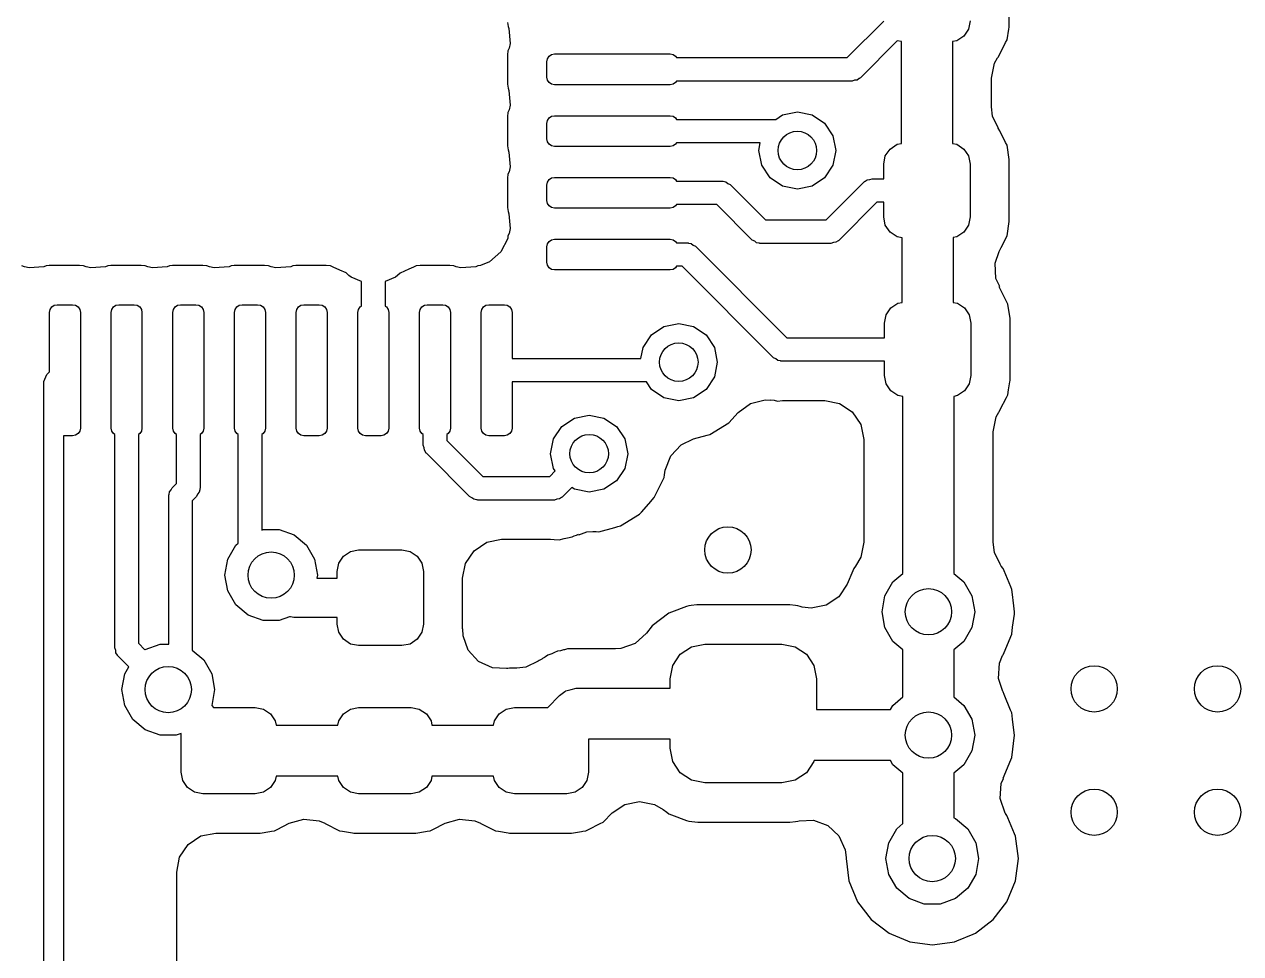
# Model space of a CAD drawing. Extents: x 0.99 to 4.24, y -7.27 to -4.02.
# Drawn here: x 3.0103 to 3.3209, y -6.7369 to -6.4997 of the extents above; entities that cross this region are included whole.
import ezdxf

# ---------------------------------------------------------------- set-up
doc = ezdxf.new("R2010")
doc.units = 0
doc.header["$MEASUREMENT"] = 0
doc.layers.add('BLACK', color=7, linetype='CONTINUOUS')

msp = doc.modelspace()

# ---------------------------------------------------------------- linework, layer by layer
at = {"layer": 'BLACK', "linetype": 'CONTINUOUS'}
for p, q in [((3.26179, -6.50004), (3.26179, -6.48555)), ((3.13368, -6.49922), (3.13381, -6.50027)), ((3.22041, -6.50822), (3.22974, -6.49889)), ((3.25177, -6.49882), (3.25135, -6.50093)), ((3.13381, -6.50027), (3.13405, -6.50082)), ((3.13405, -6.50082), (3.13432, -6.50458)), ((3.25016, -6.50272), (3.24837, -6.50391)), ((3.25135, -6.50093), (3.25016, -6.50272)), ((3.26122, -6.50368), (3.26165, -6.50096)), ((3.26165, -6.50096), (3.26173, -6.50043)), ((3.26173, -6.50043), (3.26179, -6.50004)), ((3.26173, -6.50043), (3.26173, -6.50043)), ((3.13408, -6.50582), (3.1338, -6.50645)), ((3.13432, -6.50458), (3.13408, -6.50582)), ((3.23319, -6.50392), (3.22377, -6.51334)), ((3.23425, -6.50413), (3.23319, -6.50392)), ((3.23425, -6.53012), (3.23425, -6.50413)), ((3.24837, -6.50391), (3.24725, -6.50413)), ((3.24725, -6.50413), (3.24725, -6.53012)), ((3.25898, -6.50806), (3.26005, -6.50597)), ((3.26005, -6.50597), (3.26086, -6.50438)), ((3.26086, -6.50438), (3.26122, -6.50368)), ((3.26086, -6.50438), (3.26086, -6.50438)), ((3.1338, -6.50645), (3.13368, -6.50747)), ((3.13368, -6.50747), (3.13368, -6.51497)), ((3.1437, -6.50925), (3.14385, -6.5085)), ((3.14385, -6.5085), (3.14428, -6.50786)), ((3.14428, -6.50786), (3.14492, -6.50743)), ((3.14492, -6.50743), (3.14567, -6.50728)), ((3.14567, -6.50728), (3.1752, -6.50728)), ((3.1752, -6.50728), (3.17595, -6.50743)), ((3.17595, -6.50743), (3.17659, -6.50786)), ((3.17659, -6.50786), (3.17683, -6.50822)), ((3.17683, -6.50822), (3.22041, -6.50822)), ((3.25803, -6.50964), (3.25881, -6.50823)), ((3.25881, -6.50823), (3.25898, -6.50806)), ((3.1437, -6.51319), (3.1437, -6.50925)), ((3.25727, -6.51345), (3.25803, -6.50964)), ((3.13368, -6.51497), (3.13381, -6.51602)), ((3.14385, -6.51394), (3.1437, -6.51319)), ((3.14428, -6.51458), (3.14385, -6.51394)), ((3.14492, -6.51501), (3.14428, -6.51458)), ((3.14567, -6.51516), (3.14492, -6.51501)), ((3.1752, -6.51516), (3.14567, -6.51516)), ((3.17595, -6.51501), (3.1752, -6.51516)), ((3.17659, -6.51458), (3.17595, -6.51501)), ((3.17683, -6.51422), (3.17659, -6.51458)), ((3.22165, -6.51422), (3.17683, -6.51422)), ((3.22227, -6.514), (3.22165, -6.51422)), ((3.22292, -6.51394), (3.22227, -6.514)), ((3.22346, -6.51356), (3.22292, -6.51394)), ((3.22358, -6.51352), (3.22346, -6.51356)), ((3.22362, -6.51345), (3.22358, -6.51352)), ((3.22377, -6.51334), (3.22362, -6.51345)), ((3.25727, -6.5208), (3.25727, -6.51345)), ((3.13381, -6.51602), (3.13405, -6.51657)), ((3.13405, -6.51657), (3.13432, -6.52033)), ((3.13408, -6.52157), (3.1338, -6.52219)), ((3.13432, -6.52033), (3.13408, -6.52157)), ((3.25754, -6.52313), (3.25727, -6.5208)), ((3.1338, -6.52219), (3.13368, -6.52322)), ((3.13368, -6.52322), (3.13368, -6.53072)), ((3.1437, -6.525), (3.14385, -6.52425)), ((3.14385, -6.52425), (3.14428, -6.52361)), ((3.14428, -6.52361), (3.14492, -6.52318)), ((3.14492, -6.52318), (3.14567, -6.52303)), ((3.14567, -6.52303), (3.1752, -6.52303)), ((3.1752, -6.52303), (3.17595, -6.52318)), ((3.17595, -6.52318), (3.17659, -6.52361)), ((3.17659, -6.52361), (3.17683, -6.52397)), ((3.17683, -6.52397), (3.2022, -6.52397)), ((3.2022, -6.52397), (3.20391, -6.52282)), ((3.20391, -6.52282), (3.20768, -6.52207)), ((3.20768, -6.52207), (3.21144, -6.52282)), ((3.21144, -6.52282), (3.21464, -6.52496)), ((3.25893, -6.52614), (3.25754, -6.52313)), ((3.1437, -6.52894), (3.1437, -6.525)), ((3.21464, -6.52496), (3.21677, -6.52815)), ((3.25898, -6.52619), (3.25893, -6.52614)), ((3.25934, -6.52689), (3.25898, -6.52619)), ((3.26086, -6.52988), (3.25934, -6.52689)), ((3.13368, -6.53072), (3.13381, -6.53176)), ((3.14385, -6.52969), (3.1437, -6.52894)), ((3.14428, -6.53033), (3.14385, -6.52969)), ((3.14492, -6.53076), (3.14428, -6.53033)), ((3.14567, -6.53091), (3.14492, -6.53076)), ((3.1752, -6.53091), (3.14567, -6.53091)), ((3.17595, -6.53076), (3.1752, -6.53091)), ((3.17659, -6.53033), (3.17595, -6.53076)), ((3.17683, -6.52997), (3.17659, -6.53033)), ((3.19822, -6.52997), (3.17683, -6.52997)), ((3.19783, -6.53192), (3.19822, -6.52997)), ((3.21677, -6.52815), (3.21752, -6.53192)), ((3.23134, -6.53154), (3.23313, -6.53034)), ((3.23313, -6.53034), (3.23425, -6.53012)), ((3.24725, -6.53012), (3.24837, -6.53034)), ((3.24837, -6.53034), (3.25016, -6.53154)), ((3.26122, -6.53057), (3.26086, -6.52988)), ((3.26086, -6.52988), (3.26086, -6.52988)), ((3.26179, -6.53421), (3.26122, -6.53057)), ((3.13381, -6.53176), (3.13405, -6.53231)), ((3.13405, -6.53231), (3.13432, -6.53608)), ((3.19858, -6.53568), (3.19783, -6.53192)), ((3.21752, -6.53192), (3.21677, -6.53568)), ((3.22972, -6.53543), (3.23014, -6.53332)), ((3.23014, -6.53332), (3.23134, -6.53154)), ((3.25016, -6.53154), (3.25135, -6.53332)), ((3.25135, -6.53332), (3.25177, -6.53543)), ((3.13432, -6.53608), (3.13408, -6.53732)), ((3.20072, -6.53888), (3.19858, -6.53568)), ((3.21677, -6.53568), (3.21464, -6.53888)), ((3.22972, -6.53913), (3.22972, -6.53543)), ((3.25177, -6.53543), (3.25177, -6.54882)), ((3.26179, -6.55004), (3.26179, -6.53421)), ((3.1338, -6.53794), (3.13368, -6.53897)), ((3.13368, -6.53897), (3.13368, -6.54647)), ((3.13408, -6.53732), (3.1338, -6.53794)), ((3.1437, -6.54075), (3.14385, -6.53999)), ((3.14385, -6.53999), (3.14428, -6.53936)), ((3.14428, -6.53936), (3.14492, -6.53893)), ((3.14492, -6.53893), (3.14567, -6.53878)), ((3.14567, -6.53878), (3.1752, -6.53878)), ((3.1752, -6.53878), (3.17595, -6.53893)), ((3.17595, -6.53893), (3.17659, -6.53936)), ((3.17659, -6.53936), (3.17683, -6.53972)), ((3.17683, -6.53972), (3.18839, -6.53972)), ((3.18839, -6.53972), (3.18857, -6.53975)), ((3.18857, -6.53975), (3.18865, -6.53973)), ((3.18865, -6.53973), (3.18877, -6.53978)), ((3.18877, -6.53978), (3.18941, -6.5399)), ((3.18941, -6.5399), (3.18991, -6.54032)), ((3.20391, -6.54101), (3.20072, -6.53888)), ((3.21464, -6.53888), (3.21144, -6.54101)), ((3.21502, -6.54963), (3.22464, -6.54)), ((3.22464, -6.54), (3.2248, -6.5399)), ((3.2248, -6.5399), (3.22484, -6.53983)), ((3.22484, -6.53983), (3.22496, -6.53978)), ((3.22496, -6.53978), (3.2255, -6.53941)), ((3.2255, -6.53941), (3.22615, -6.53935)), ((3.22615, -6.53935), (3.22677, -6.53913)), ((3.22677, -6.53913), (3.22972, -6.53913)), ((3.1437, -6.54468), (3.1437, -6.54075)), ((3.18991, -6.54032), (3.19051, -6.5406)), ((3.19051, -6.5406), (3.19955, -6.54963)), ((3.20768, -6.54176), (3.20391, -6.54101)), ((3.21144, -6.54101), (3.20768, -6.54176)), ((3.13368, -6.54647), (3.13381, -6.54751)), ((3.14385, -6.54544), (3.1437, -6.54468)), ((3.14428, -6.54608), (3.14385, -6.54544)), ((3.14492, -6.5465), (3.14428, -6.54608)), ((3.14567, -6.54665), (3.14492, -6.5465)), ((3.17595, -6.5465), (3.1752, -6.54665)), ((3.17659, -6.54608), (3.17595, -6.5465)), ((3.17683, -6.54572), (3.17659, -6.54608)), ((3.18714, -6.54572), (3.17683, -6.54572)), ((3.19618, -6.55476), (3.18714, -6.54572)), ((3.22801, -6.54513), (3.21838, -6.55476)), ((3.22972, -6.54513), (3.22801, -6.54513)), ((3.22972, -6.54882), (3.22972, -6.54513)), ((3.13381, -6.54751), (3.13405, -6.54806)), ((3.13405, -6.54806), (3.13432, -6.55183)), ((3.1752, -6.54665), (3.14567, -6.54665)), ((3.23014, -6.55093), (3.22972, -6.54882)), ((3.25177, -6.54882), (3.25135, -6.55093)), ((3.13432, -6.55183), (3.13408, -6.55307)), ((3.19955, -6.54963), (3.21502, -6.54963)), ((3.23134, -6.55272), (3.23014, -6.55093)), ((3.23313, -6.55391), (3.23134, -6.55272)), ((3.25016, -6.55272), (3.24837, -6.55391)), ((3.25135, -6.55093), (3.25016, -6.55272)), ((3.26122, -6.55368), (3.26179, -6.55004)), ((3.13372, -6.55436), (3.13201, -6.55779)), ((3.1338, -6.55369), (3.13372, -6.55436)), ((3.13408, -6.55307), (3.1338, -6.55369)), ((3.1437, -6.5565), (3.14385, -6.55574)), ((3.14385, -6.55574), (3.14428, -6.5551)), ((3.14428, -6.5551), (3.14492, -6.55468)), ((3.14492, -6.55468), (3.14567, -6.55453)), ((3.14567, -6.55453), (3.1752, -6.55453)), ((3.1752, -6.55453), (3.17595, -6.55468)), ((3.17595, -6.55468), (3.17659, -6.5551)), ((3.17659, -6.5551), (3.17683, -6.55546)), ((3.17683, -6.55546), (3.17953, -6.55546)), ((3.17953, -6.55546), (3.17971, -6.5555)), ((3.17971, -6.5555), (3.17979, -6.55548)), ((3.17979, -6.55548), (3.17991, -6.55553)), ((3.17991, -6.55553), (3.18055, -6.55565)), ((3.18055, -6.55565), (3.18106, -6.55607)), ((3.19678, -6.55503), (3.19618, -6.55476)), ((3.19728, -6.55545), (3.19678, -6.55503)), ((3.19792, -6.55557), (3.19728, -6.55545)), ((3.19804, -6.55562), (3.19792, -6.55557)), ((3.19812, -6.5556), (3.19804, -6.55562)), ((3.1983, -6.55563), (3.19812, -6.5556)), ((3.21626, -6.55563), (3.1983, -6.55563)), ((3.21687, -6.55541), (3.21626, -6.55563)), ((3.21753, -6.55535), (3.21687, -6.55541)), ((3.21806, -6.55498), (3.21753, -6.55535)), ((3.21819, -6.55493), (3.21806, -6.55498)), ((3.21823, -6.55486), (3.21819, -6.55493)), ((3.21838, -6.55476), (3.21823, -6.55486)), ((3.23444, -6.55417), (3.23313, -6.55391)), ((3.23444, -6.57067), (3.23444, -6.55417)), ((3.24837, -6.55391), (3.24744, -6.55409)), ((3.24744, -6.55409), (3.24744, -6.57067)), ((3.25971, -6.55664), (3.26122, -6.55368)), ((3.13201, -6.55779), (3.12908, -6.56034)), ((3.1437, -6.56043), (3.1437, -6.5565)), ((3.18106, -6.55607), (3.18165, -6.55634)), ((3.18165, -6.55634), (3.20498, -6.57968)), ((3.25821, -6.56065), (3.25917, -6.55769)), ((3.25917, -6.55769), (3.25971, -6.55664)), ((3.01032, -6.56163), (3.0097, -6.56136)), ((3.01156, -6.56188), (3.01032, -6.56163)), ((3.01532, -6.56161), (3.01156, -6.56188)), ((3.01587, -6.56136), (3.01532, -6.56161)), ((3.01662, -6.56128), (3.01587, -6.56136)), ((3.01663, -6.56128), (3.01662, -6.56128)), ((3.01662, -6.56128), (3.01662, -6.56128)), ((3.01692, -6.56124), (3.01663, -6.56128)), ((3.01663, -6.56128), (3.01663, -6.56128)), ((3.02442, -6.56124), (3.01692, -6.56124)), ((3.02544, -6.56136), (3.02442, -6.56124)), ((3.02607, -6.56163), (3.02544, -6.56136)), ((3.02731, -6.56188), (3.02607, -6.56163)), ((3.03107, -6.56161), (3.02731, -6.56188)), ((3.03162, -6.56136), (3.03107, -6.56161)), ((3.03236, -6.56128), (3.03162, -6.56136)), ((3.03237, -6.56128), (3.03236, -6.56128)), ((3.03236, -6.56128), (3.03236, -6.56128)), ((3.03267, -6.56124), (3.03237, -6.56128)), ((3.03237, -6.56128), (3.03237, -6.56128)), ((3.04017, -6.56124), (3.03267, -6.56124)), ((3.04119, -6.56136), (3.04017, -6.56124)), ((3.04181, -6.56163), (3.04119, -6.56136)), ((3.04305, -6.56188), (3.04181, -6.56163)), ((3.04682, -6.56161), (3.04305, -6.56188)), ((3.04737, -6.56136), (3.04682, -6.56161)), ((3.04811, -6.56128), (3.04737, -6.56136)), ((3.04812, -6.56128), (3.04811, -6.56128)), ((3.04811, -6.56128), (3.04811, -6.56128)), ((3.04842, -6.56124), (3.04812, -6.56128)), ((3.04812, -6.56128), (3.04812, -6.56128)), ((3.05591, -6.56124), (3.04842, -6.56124)), ((3.05694, -6.56136), (3.05591, -6.56124)), ((3.05756, -6.56163), (3.05694, -6.56136)), ((3.0588, -6.56188), (3.05756, -6.56163)), ((3.06257, -6.56161), (3.0588, -6.56188)), ((3.06312, -6.56136), (3.06257, -6.56161)), ((3.06386, -6.56128), (3.06312, -6.56136)), ((3.06387, -6.56128), (3.06386, -6.56128)), ((3.06386, -6.56128), (3.06386, -6.56128)), ((3.06416, -6.56124), (3.06387, -6.56128)), ((3.06387, -6.56128), (3.06387, -6.56128)), ((3.07166, -6.56124), (3.06416, -6.56124)), ((3.07269, -6.56136), (3.07166, -6.56124)), ((3.07331, -6.56163), (3.07269, -6.56136)), ((3.07455, -6.56188), (3.07331, -6.56163)), ((3.07832, -6.56161), (3.07455, -6.56188)), ((3.07887, -6.56136), (3.07832, -6.56161)), ((3.07961, -6.56128), (3.07887, -6.56136)), ((3.07962, -6.56128), (3.07961, -6.56128)), ((3.07961, -6.56128), (3.07961, -6.56128)), ((3.07991, -6.56124), (3.07962, -6.56128)), ((3.07962, -6.56128), (3.07962, -6.56128)), ((3.08741, -6.56124), (3.07991, -6.56124)), ((3.08844, -6.56136), (3.08741, -6.56124)), ((3.08912, -6.56166), (3.08844, -6.56136)), ((3.0909, -6.56245), (3.08912, -6.56166)), ((3.08912, -6.56166), (3.08912, -6.56166)), ((3.10968, -6.56167), (3.10852, -6.56218)), ((3.11036, -6.56136), (3.10968, -6.56167)), ((3.10968, -6.56167), (3.10968, -6.56167)), ((3.11141, -6.56124), (3.11036, -6.56136)), ((3.11891, -6.56124), (3.11141, -6.56124)), ((3.11993, -6.56136), (3.11891, -6.56124)), ((3.12055, -6.56163), (3.11993, -6.56136)), ((3.12179, -6.56188), (3.12055, -6.56163)), ((3.12556, -6.56161), (3.12179, -6.56188)), ((3.12611, -6.56136), (3.12556, -6.56161)), ((3.12682, -6.56128), (3.12611, -6.56136)), ((3.12908, -6.56034), (3.12682, -6.56128)), ((3.14385, -6.56119), (3.1437, -6.56043)), ((3.14428, -6.56182), (3.14385, -6.56119)), ((3.14492, -6.56225), (3.14428, -6.56182)), ((3.17659, -6.56182), (3.17595, -6.56225)), ((3.17683, -6.56146), (3.17659, -6.56182)), ((3.17828, -6.56146), (3.17683, -6.56146)), ((3.20162, -6.5848), (3.17828, -6.56146)), ((3.25836, -6.56454), (3.25821, -6.56065)), ((3.09252, -6.56317), (3.0909, -6.56245)), ((3.09317, -6.56382), (3.09252, -6.56317)), ((3.09378, -6.56424), (3.09317, -6.56382)), ((3.09641, -6.56532), (3.09378, -6.56424)), ((3.10505, -6.56423), (3.10241, -6.56536)), ((3.10563, -6.56383), (3.10505, -6.56423)), ((3.10628, -6.56318), (3.10563, -6.56383)), ((3.10852, -6.56218), (3.10628, -6.56318)), ((3.14567, -6.5624), (3.14492, -6.56225)), ((3.1752, -6.5624), (3.14567, -6.5624)), ((3.17595, -6.56225), (3.1752, -6.5624)), ((3.25934, -6.56666), (3.25836, -6.56454)), ((3.09641, -6.5716), (3.09641, -6.56532)), ((3.10241, -6.56536), (3.10241, -6.5716)), ((3.25918, -6.56674), (3.25934, -6.56666)), ((3.26106, -6.57043), (3.25918, -6.56674)), ((3.01795, -6.57141), (3.0187, -6.57126)), ((3.0187, -6.57126), (3.02264, -6.57126)), ((3.02264, -6.57126), (3.02339, -6.57141)), ((3.0337, -6.57141), (3.03445, -6.57126)), ((3.03445, -6.57126), (3.03839, -6.57126)), ((3.03839, -6.57126), (3.03914, -6.57141)), ((3.04944, -6.57141), (3.0502, -6.57126)), ((3.0502, -6.57126), (3.05413, -6.57126)), ((3.05413, -6.57126), (3.05489, -6.57141)), ((3.06519, -6.57141), (3.06594, -6.57126)), ((3.06594, -6.57126), (3.06988, -6.57126)), ((3.06988, -6.57126), (3.07064, -6.57141)), ((3.08094, -6.57141), (3.08169, -6.57126)), ((3.08169, -6.57126), (3.08563, -6.57126)), ((3.08563, -6.57126), (3.08638, -6.57141)), ((3.11244, -6.57141), (3.11319, -6.57126)), ((3.11319, -6.57126), (3.11713, -6.57126)), ((3.11713, -6.57126), (3.11788, -6.57141)), ((3.12818, -6.57141), (3.12894, -6.57126)), ((3.12894, -6.57126), (3.13287, -6.57126)), ((3.13287, -6.57126), (3.13363, -6.57141)), ((3.23154, -6.57209), (3.23332, -6.57089)), ((3.23332, -6.57089), (3.23444, -6.57067)), ((3.24744, -6.57067), (3.24857, -6.57089)), ((3.24857, -6.57089), (3.25035, -6.57209)), ((3.26141, -6.57112), (3.26106, -6.57043)), ((3.26106, -6.57043), (3.26106, -6.57043)), ((3.26199, -6.57476), (3.26141, -6.57112)), ((3.01673, -6.57323), (3.01688, -6.57247)), ((3.01673, -6.58839), (3.01673, -6.57323)), ((3.01688, -6.57247), (3.01731, -6.57184)), ((3.01731, -6.57184), (3.01795, -6.57141)), ((3.02339, -6.57141), (3.02403, -6.57184)), ((3.02403, -6.57184), (3.02446, -6.57247)), ((3.02446, -6.57247), (3.02461, -6.57323)), ((3.02461, -6.57323), (3.02461, -6.60276)), ((3.03248, -6.57323), (3.03263, -6.57247)), ((3.03248, -6.60276), (3.03248, -6.57323)), ((3.03263, -6.57247), (3.03306, -6.57184)), ((3.03306, -6.57184), (3.0337, -6.57141)), ((3.03914, -6.57141), (3.03978, -6.57184)), ((3.03978, -6.57184), (3.0402, -6.57247)), ((3.0402, -6.57247), (3.04035, -6.57323)), ((3.04035, -6.57323), (3.04035, -6.60276)), ((3.04823, -6.57323), (3.04838, -6.57247)), ((3.04823, -6.60276), (3.04823, -6.57323)), ((3.04838, -6.57247), (3.0488, -6.57184)), ((3.0488, -6.57184), (3.04944, -6.57141)), ((3.05489, -6.57141), (3.05553, -6.57184)), ((3.05553, -6.57184), (3.05595, -6.57247)), ((3.05595, -6.57247), (3.0561, -6.57323)), ((3.0561, -6.57323), (3.0561, -6.60276)), ((3.06398, -6.57323), (3.06413, -6.57247)), ((3.06398, -6.60276), (3.06398, -6.57323)), ((3.06413, -6.57247), (3.06455, -6.57184)), ((3.06455, -6.57184), (3.06519, -6.57141)), ((3.07064, -6.57141), (3.07127, -6.57184)), ((3.07127, -6.57184), (3.0717, -6.57247)), ((3.0717, -6.57247), (3.07185, -6.57323)), ((3.07185, -6.57323), (3.07185, -6.60276)), ((3.07972, -6.57323), (3.07987, -6.57247)), ((3.07972, -6.60276), (3.07972, -6.57323)), ((3.07987, -6.57247), (3.0803, -6.57184)), ((3.0803, -6.57184), (3.08094, -6.57141)), ((3.08638, -6.57141), (3.08702, -6.57184)), ((3.08702, -6.57184), (3.08745, -6.57247)), ((3.08745, -6.57247), (3.0876, -6.57323)), ((3.0876, -6.57323), (3.0876, -6.60276)), ((3.09547, -6.57323), (3.09562, -6.57247)), ((3.09547, -6.60276), (3.09547, -6.57323)), ((3.09562, -6.57247), (3.09605, -6.57184)), ((3.09605, -6.57184), (3.09641, -6.5716)), ((3.10241, -6.5716), (3.10277, -6.57184)), ((3.10277, -6.57184), (3.1032, -6.57247)), ((3.1032, -6.57247), (3.10335, -6.57323)), ((3.10335, -6.57323), (3.10335, -6.60276)), ((3.11122, -6.57323), (3.11137, -6.57247)), ((3.11122, -6.60276), (3.11122, -6.57323)), ((3.11137, -6.57247), (3.1118, -6.57184)), ((3.1118, -6.57184), (3.11244, -6.57141)), ((3.11788, -6.57141), (3.11852, -6.57184)), ((3.11852, -6.57184), (3.11894, -6.57247)), ((3.11894, -6.57247), (3.11909, -6.57323)), ((3.11909, -6.57323), (3.11909, -6.60276)), ((3.12697, -6.57323), (3.12712, -6.57247)), ((3.12697, -6.60276), (3.12697, -6.57323)), ((3.12712, -6.57247), (3.12755, -6.57184)), ((3.12755, -6.57184), (3.12818, -6.57141)), ((3.13363, -6.57141), (3.13427, -6.57184)), ((3.13427, -6.57184), (3.13469, -6.57247)), ((3.13469, -6.57247), (3.13484, -6.57323)), ((3.13484, -6.57323), (3.13484, -6.58499)), ((3.22992, -6.57598), (3.23034, -6.57387)), ((3.23034, -6.57387), (3.23154, -6.57209)), ((3.25035, -6.57209), (3.25155, -6.57387)), ((3.25155, -6.57387), (3.25197, -6.57598)), ((3.17044, -6.57897), (3.17363, -6.57684)), ((3.17363, -6.57684), (3.1774, -6.57609)), ((3.1774, -6.57609), (3.18117, -6.57684)), ((3.18117, -6.57684), (3.18436, -6.57897)), ((3.22992, -6.57968), (3.22992, -6.57598)), ((3.25197, -6.57598), (3.25197, -6.58937)), ((3.26199, -6.59059), (3.26199, -6.57476)), ((3.16831, -6.58216), (3.17044, -6.57897)), ((3.18436, -6.57897), (3.18649, -6.58216)), ((3.20498, -6.57968), (3.22992, -6.57968)), ((3.16774, -6.58499), (3.16831, -6.58216)), ((3.18649, -6.58216), (3.18724, -6.58593)), ((3.13484, -6.58499), (3.16774, -6.58499)), ((3.18724, -6.58593), (3.18649, -6.5897)), ((3.20221, -6.58508), (3.20162, -6.5848)), ((3.20271, -6.5855), (3.20221, -6.58508)), ((3.20336, -6.58561), (3.20271, -6.5855)), ((3.20348, -6.58567), (3.20336, -6.58561)), ((3.20356, -6.58564), (3.20348, -6.58567)), ((3.20374, -6.58568), (3.20356, -6.58564)), ((3.22992, -6.58568), (3.20374, -6.58568)), ((3.22992, -6.58937), (3.22992, -6.58568)), ((3.0153, -6.59087), (3.01603, -6.5891)), ((3.01603, -6.5891), (3.01673, -6.58839)), ((3.18649, -6.5897), (3.18436, -6.59289)), ((3.23034, -6.59148), (3.22992, -6.58937)), ((3.25197, -6.58937), (3.25155, -6.59148)), ((3.0153, -6.79634), (3.0153, -6.59087)), ((3.16917, -6.59099), (3.13484, -6.59099)), ((3.13484, -6.59099), (3.13484, -6.60276)), ((3.17044, -6.59289), (3.16917, -6.59099)), ((3.17363, -6.59502), (3.17044, -6.59289)), ((3.18436, -6.59289), (3.18117, -6.59502)), ((3.23154, -6.59327), (3.23034, -6.59148)), ((3.25155, -6.59148), (3.25035, -6.59327)), ((3.26141, -6.59423), (3.2616, -6.59301)), ((3.2616, -6.59301), (3.26193, -6.59098)), ((3.26193, -6.59098), (3.26199, -6.59059)), ((3.26193, -6.59098), (3.26193, -6.59098)), ((3.1774, -6.59577), (3.17363, -6.59502)), ((3.18117, -6.59502), (3.1774, -6.59577)), ((3.19569, -6.59645), (3.19946, -6.59551)), ((3.19946, -6.59551), (3.20087, -6.59566)), ((3.20087, -6.59566), (3.20088, -6.59555)), ((3.20088, -6.59555), (3.20175, -6.59562)), ((3.20175, -6.59562), (3.20259, -6.59585)), ((3.20259, -6.59585), (3.20386, -6.59574)), ((3.20386, -6.59574), (3.20388, -6.59573)), ((3.20388, -6.59573), (3.20474, -6.5957)), ((3.20474, -6.5957), (3.21466, -6.5957)), ((3.21466, -6.5957), (3.21847, -6.59645)), ((3.23332, -6.59446), (3.23154, -6.59327)), ((3.23464, -6.59472), (3.23332, -6.59446)), ((3.23464, -6.63988), (3.23464, -6.59472)), ((3.24857, -6.59446), (3.24764, -6.59465)), ((3.24764, -6.59465), (3.24764, -6.63988)), ((3.25035, -6.59327), (3.24857, -6.59446)), ((3.25948, -6.59803), (3.26106, -6.59493)), ((3.26106, -6.59493), (3.26141, -6.59423)), ((3.26106, -6.59493), (3.26106, -6.59493)), ((3.19022, -6.60137), (3.19257, -6.59877)), ((3.19257, -6.59877), (3.19569, -6.59645)), ((3.21847, -6.59645), (3.2217, -6.59861)), ((3.2217, -6.59861), (3.22386, -6.60185)), ((3.25842, -6.59992), (3.25911, -6.59868)), ((3.25911, -6.59868), (3.25918, -6.59861)), ((3.25918, -6.59861), (3.25948, -6.59803)), ((3.14543, -6.60551), (3.14757, -6.60232)), ((3.14757, -6.60232), (3.15076, -6.60019)), ((3.15076, -6.60019), (3.15453, -6.59944)), ((3.15453, -6.59944), (3.15829, -6.60019)), ((3.15829, -6.60019), (3.16149, -6.60232)), ((3.16149, -6.60232), (3.16362, -6.60551)), ((3.18537, -6.60435), (3.19022, -6.60137)), ((3.22386, -6.60185), (3.22462, -6.60566)), ((3.25766, -6.60373), (3.25842, -6.59992)), ((3.02264, -6.60472), (3.0203, -6.60472)), ((3.0203, -6.60472), (3.0203, -6.7953)), ((3.02339, -6.60457), (3.02264, -6.60472)), ((3.02403, -6.60415), (3.02339, -6.60457)), ((3.02446, -6.60351), (3.02403, -6.60415)), ((3.02461, -6.60276), (3.02446, -6.60351)), ((3.03263, -6.60351), (3.03248, -6.60276)), ((3.03306, -6.60415), (3.03263, -6.60351)), ((3.03342, -6.60439), (3.03306, -6.60415)), ((3.03342, -6.65886), (3.03342, -6.60439)), ((3.03978, -6.60415), (3.03942, -6.60439)), ((3.03942, -6.60439), (3.03942, -6.65762)), ((3.0402, -6.60351), (3.03978, -6.60415)), ((3.04035, -6.60276), (3.0402, -6.60351)), ((3.04838, -6.60351), (3.04823, -6.60276)), ((3.0488, -6.60415), (3.04838, -6.60351)), ((3.04917, -6.60439), (3.0488, -6.60415)), ((3.04917, -6.61687), (3.04917, -6.60439)), ((3.05553, -6.60415), (3.05517, -6.60439)), ((3.05517, -6.60439), (3.05517, -6.61811)), ((3.05595, -6.60351), (3.05553, -6.60415)), ((3.0561, -6.60276), (3.05595, -6.60351)), ((3.06413, -6.60351), (3.06398, -6.60276)), ((3.06455, -6.60415), (3.06413, -6.60351)), ((3.06491, -6.60439), (3.06455, -6.60415)), ((3.06491, -6.63213), (3.06491, -6.60439)), ((3.07127, -6.60415), (3.07091, -6.60439)), ((3.07091, -6.60439), (3.07091, -6.62876)), ((3.0717, -6.60351), (3.07127, -6.60415)), ((3.07185, -6.60276), (3.0717, -6.60351)), ((3.07987, -6.60351), (3.07972, -6.60276)), ((3.0803, -6.60415), (3.07987, -6.60351)), ((3.08094, -6.60457), (3.0803, -6.60415)), ((3.08169, -6.60472), (3.08094, -6.60457)), ((3.08563, -6.60472), (3.08169, -6.60472)), ((3.08638, -6.60457), (3.08563, -6.60472)), ((3.08702, -6.60415), (3.08638, -6.60457)), ((3.08745, -6.60351), (3.08702, -6.60415)), ((3.0876, -6.60276), (3.08745, -6.60351)), ((3.09562, -6.60351), (3.09547, -6.60276)), ((3.09605, -6.60415), (3.09562, -6.60351)), ((3.09669, -6.60457), (3.09605, -6.60415)), ((3.09744, -6.60472), (3.09669, -6.60457)), ((3.10138, -6.60472), (3.09744, -6.60472)), ((3.10213, -6.60457), (3.10138, -6.60472)), ((3.10277, -6.60415), (3.10213, -6.60457)), ((3.1032, -6.60351), (3.10277, -6.60415)), ((3.10335, -6.60276), (3.1032, -6.60351)), ((3.11137, -6.60351), (3.11122, -6.60276)), ((3.1118, -6.60415), (3.11137, -6.60351)), ((3.11216, -6.60439), (3.1118, -6.60415)), ((3.11216, -6.60714), (3.11216, -6.60439)), ((3.11852, -6.60415), (3.11816, -6.60439)), ((3.11816, -6.60439), (3.11816, -6.6059)), ((3.11894, -6.60351), (3.11852, -6.60415)), ((3.11909, -6.60276), (3.11894, -6.60351)), ((3.12712, -6.60351), (3.12697, -6.60276)), ((3.12755, -6.60415), (3.12712, -6.60351)), ((3.12818, -6.60457), (3.12755, -6.60415)), ((3.12894, -6.60472), (3.12818, -6.60457)), ((3.13287, -6.60472), (3.12894, -6.60472)), ((3.13363, -6.60457), (3.13287, -6.60472)), ((3.13427, -6.60415), (3.13363, -6.60457)), ((3.13469, -6.60351), (3.13427, -6.60415)), ((3.13484, -6.60276), (3.13469, -6.60351)), ((3.14469, -6.60928), (3.14543, -6.60551)), ((3.16362, -6.60551), (3.16437, -6.60928)), ((3.17801, -6.60699), (3.18117, -6.60549)), ((3.18117, -6.60549), (3.18468, -6.60453)), ((3.18468, -6.60453), (3.18537, -6.60435)), ((3.18468, -6.60453), (3.18468, -6.60453)), ((3.25766, -6.63189), (3.25766, -6.60373)), ((3.11238, -6.60775), (3.11216, -6.60714)), ((3.11244, -6.60841), (3.11238, -6.60775)), ((3.11281, -6.60894), (3.11244, -6.60841)), ((3.11816, -6.6059), (3.12737, -6.61511)), ((3.17535, -6.60982), (3.17801, -6.60699)), ((3.22462, -6.60566), (3.22462, -6.63189)), ((3.11286, -6.60907), (3.11281, -6.60894)), ((3.11293, -6.60911), (3.11286, -6.60907)), ((3.11304, -6.60926), (3.11293, -6.60911)), ((3.12401, -6.62023), (3.11304, -6.60926)), ((3.14543, -6.61305), (3.14469, -6.60928)), ((3.16437, -6.60928), (3.16362, -6.61305)), ((3.17397, -6.61345), (3.17535, -6.60982)), ((3.14445, -6.61511), (3.14587, -6.6137)), ((3.14587, -6.6137), (3.14543, -6.61305)), ((3.16362, -6.61305), (3.16149, -6.61624)), ((3.17364, -6.61538), (3.17376, -6.61468)), ((3.17376, -6.61468), (3.17397, -6.61345)), ((3.17376, -6.61468), (3.17376, -6.61468)), ((3.04808, -6.61796), (3.04917, -6.61687)), ((3.12737, -6.61511), (3.14445, -6.61511)), ((3.16149, -6.61624), (3.15829, -6.61837)), ((3.17116, -6.6205), (3.17364, -6.61538)), ((3.0472, -6.62008), (3.04723, -6.6199)), ((3.0472, -6.65786), (3.0472, -6.62008)), ((3.04721, -6.61982), (3.04726, -6.6197)), ((3.04723, -6.6199), (3.04721, -6.61982)), ((3.04726, -6.6197), (3.04738, -6.61905)), ((3.04738, -6.61905), (3.0478, -6.61855)), ((3.0478, -6.61855), (3.04808, -6.61796)), ((3.05429, -6.62023), (3.0532, -6.62132)), ((3.05456, -6.61964), (3.05429, -6.62023)), ((3.05498, -6.61914), (3.05456, -6.61964)), ((3.0551, -6.61849), (3.05498, -6.61914)), ((3.05515, -6.61837), (3.0551, -6.61849)), ((3.05517, -6.61811), (3.05513, -6.61829)), ((3.05513, -6.61829), (3.05515, -6.61837)), ((3.1246, -6.62051), (3.12401, -6.62023)), ((3.1251, -6.62093), (3.1246, -6.62051)), ((3.12575, -6.62104), (3.1251, -6.62093)), ((3.12587, -6.6211), (3.12575, -6.62104)), ((3.14631, -6.62089), (3.1457, -6.62111)), ((3.14696, -6.62083), (3.14631, -6.62089)), ((3.1475, -6.62045), (3.14696, -6.62083)), ((3.14763, -6.62041), (3.1475, -6.62045)), ((3.14767, -6.62034), (3.14763, -6.62041)), ((3.14782, -6.62023), (3.14767, -6.62034)), ((3.15011, -6.61794), (3.14782, -6.62023)), ((3.15076, -6.61837), (3.15011, -6.61794)), ((3.15453, -6.61912), (3.15076, -6.61837)), ((3.15829, -6.61837), (3.15453, -6.61912)), ((3.16975, -6.62207), (3.17116, -6.6205)), ((3.0532, -6.62132), (3.0532, -6.65946)), ((3.12595, -6.62108), (3.12587, -6.6211)), ((3.12613, -6.62111), (3.12595, -6.62108)), ((3.1457, -6.62111), (3.12613, -6.62111)), ((3.16785, -6.62417), (3.16975, -6.62207)), ((3.1625, -6.6277), (3.16735, -6.62472)), ((3.16735, -6.62472), (3.16785, -6.62417)), ((3.07091, -6.62876), (3.07128, -6.62862)), ((3.07128, -6.62862), (3.07538, -6.62862)), ((3.07538, -6.62862), (3.07923, -6.63003)), ((3.07923, -6.63003), (3.08237, -6.63266)), ((3.15022, -6.63053), (3.15072, -6.63024)), ((3.15072, -6.63024), (3.15128, -6.63009)), ((3.15128, -6.63009), (3.1516, -6.62987)), ((3.1516, -6.62987), (3.15179, -6.6298)), ((3.15179, -6.6298), (3.15185, -6.62996)), ((3.15185, -6.62996), (3.15396, -6.62925)), ((3.15396, -6.62925), (3.15545, -6.62916)), ((3.15545, -6.62916), (3.1563, -6.62918)), ((3.1563, -6.62918), (3.1563, -6.62918)), ((3.1563, -6.62918), (3.15701, -6.62919)), ((3.15701, -6.62919), (3.16106, -6.62809)), ((3.16106, -6.62809), (3.16181, -6.62788)), ((3.16181, -6.62788), (3.1625, -6.6277)), ((3.16181, -6.62788), (3.16181, -6.62788)), ((3.06223, -6.63622), (3.06428, -6.63266)), ((3.06428, -6.63266), (3.06491, -6.63213)), ((3.08237, -6.63266), (3.08443, -6.63622)), ((3.12514, -6.63405), (3.12837, -6.63189)), ((3.12837, -6.63189), (3.13218, -6.63113)), ((3.13218, -6.63113), (3.14469, -6.63113)), ((3.14469, -6.63113), (3.14556, -6.63117)), ((3.14556, -6.63117), (3.14685, -6.63128)), ((3.14685, -6.63128), (3.1481, -6.63095)), ((3.1481, -6.63095), (3.14895, -6.63076)), ((3.14895, -6.63076), (3.15022, -6.63053)), ((3.22462, -6.63189), (3.22386, -6.6357)), ((3.258, -6.63447), (3.25766, -6.63189)), ((3.06152, -6.64026), (3.06223, -6.63622)), ((3.08443, -6.63622), (3.08514, -6.64026)), ((3.09058, -6.63726), (3.09177, -6.63547)), ((3.09177, -6.63547), (3.09356, -6.63428)), ((3.09356, -6.63428), (3.09567, -6.63386)), ((3.09567, -6.63386), (3.10669, -6.63386)), ((3.10669, -6.63386), (3.1088, -6.63428)), ((3.1088, -6.63428), (3.11059, -6.63547)), ((3.11059, -6.63547), (3.11179, -6.63726)), ((3.12298, -6.63728), (3.12514, -6.63405)), ((3.22386, -6.6357), (3.22256, -6.63796)), ((3.2595, -6.63751), (3.258, -6.63447)), ((3.09016, -6.63937), (3.09058, -6.63726)), ((3.09016, -6.64106), (3.09016, -6.63937)), ((3.11179, -6.63726), (3.1122, -6.63937)), ((3.1122, -6.63937), (3.1122, -6.65276)), ((3.12222, -6.64109), (3.12298, -6.63728)), ((3.22182, -6.6392), (3.22043, -6.64256)), ((3.22207, -6.6386), (3.22182, -6.6392)), ((3.22182, -6.6392), (3.22182, -6.6392)), ((3.22256, -6.63796), (3.22207, -6.6386)), ((3.25958, -6.63768), (3.25949, -6.63751)), ((3.25949, -6.63751), (3.2595, -6.63751)), ((3.25972, -6.63796), (3.25958, -6.63768)), ((3.26021, -6.6386), (3.25972, -6.63796)), ((3.26046, -6.6392), (3.26021, -6.6386)), ((3.26215, -6.64328), (3.26046, -6.6392)), ((3.06223, -6.6443), (3.06152, -6.64026)), ((3.08514, -6.64026), (3.085, -6.64106)), ((3.085, -6.64106), (3.09016, -6.64106)), ((3.12222, -6.64785), (3.12222, -6.64109)), ((3.22043, -6.64256), (3.21827, -6.6458)), ((3.23004, -6.64557), (3.23209, -6.64201)), ((3.23209, -6.64201), (3.23464, -6.63988)), ((3.24764, -6.63988), (3.25019, -6.64201)), ((3.25019, -6.64201), (3.25224, -6.64557)), ((3.06428, -6.64785), (3.06223, -6.6443)), ((3.21827, -6.6458), (3.21504, -6.64796)), ((3.22933, -6.64961), (3.23004, -6.64557)), ((3.25224, -6.64557), (3.25295, -6.64961)), ((3.26241, -6.64391), (3.26215, -6.64328)), ((3.2625, -6.64455), (3.26241, -6.64391)), ((3.26296, -6.6481), (3.2625, -6.64455)), ((3.2625, -6.64455), (3.2625, -6.64455)), ((3.06742, -6.65048), (3.06428, -6.64785)), ((3.12222, -6.65398), (3.12222, -6.64785)), ((3.17937, -6.64832), (3.17556, -6.64975)), ((3.17996, -6.64811), (3.17937, -6.64832)), ((3.18058, -6.64804), (3.17996, -6.64811)), ((3.182, -6.64788), (3.18058, -6.64804)), ((3.18058, -6.64804), (3.18058, -6.64804)), ((3.18227, -6.64785), (3.182, -6.64788)), ((3.182, -6.64788), (3.182, -6.64788)), ((3.19389, -6.64785), (3.18227, -6.64785)), ((3.20526, -6.64785), (3.19389, -6.64785)), ((3.20553, -6.64785), (3.20526, -6.64785)), ((3.2058, -6.64788), (3.20553, -6.64785)), ((3.20721, -6.64804), (3.2058, -6.64788)), ((3.2058, -6.64788), (3.2058, -6.64788)), ((3.20784, -6.64811), (3.20721, -6.64804)), ((3.20721, -6.64804), (3.20721, -6.64804)), ((3.20842, -6.64832), (3.20784, -6.64811)), ((3.20892, -6.64844), (3.20842, -6.64832)), ((3.21123, -6.64871), (3.20892, -6.64844)), ((3.21504, -6.64796), (3.21123, -6.64871)), ((3.26316, -6.64961), (3.26296, -6.6481)), ((3.07128, -6.65189), (3.06742, -6.65048)), ((3.07538, -6.65189), (3.07128, -6.65189)), ((3.07802, -6.65092), (3.07538, -6.65189)), ((3.07807, -6.65095), (3.07802, -6.65092)), ((3.07825, -6.65094), (3.07807, -6.65095)), ((3.07913, -6.65106), (3.07825, -6.65094)), ((3.09016, -6.65106), (3.07913, -6.65106)), ((3.09016, -6.65276), (3.09016, -6.65106)), ((3.1749, -6.65), (3.17057, -6.65325)), ((3.17556, -6.64975), (3.1749, -6.65)), ((3.17556, -6.64975), (3.17556, -6.64975)), ((3.23004, -6.65365), (3.22933, -6.64961)), ((3.25295, -6.64961), (3.25224, -6.65365)), ((3.26264, -6.65358), (3.26308, -6.65025)), ((3.26308, -6.65025), (3.26316, -6.64961)), ((3.09058, -6.65487), (3.09016, -6.65276)), ((3.09177, -6.65665), (3.09058, -6.65487)), ((3.11179, -6.65487), (3.11059, -6.65665)), ((3.1122, -6.65276), (3.11179, -6.65487)), ((3.12226, -6.65398), (3.12222, -6.65398)), ((3.12233, -6.65579), (3.12226, -6.65398)), ((3.16919, -6.65508), (3.1663, -6.65768)), ((3.17057, -6.65325), (3.16919, -6.65508)), ((3.23209, -6.6572), (3.23004, -6.65365)), ((3.25224, -6.65365), (3.25019, -6.6572)), ((3.26241, -6.65531), (3.26264, -6.65358)), ((3.03942, -6.65762), (3.0411, -6.6593)), ((3.04114, -6.65926), (3.045, -6.65786)), ((3.045, -6.65786), (3.0472, -6.65786)), ((3.09356, -6.65785), (3.09177, -6.65665)), ((3.09567, -6.65827), (3.09356, -6.65785)), ((3.10669, -6.65827), (3.09567, -6.65827)), ((3.1088, -6.65785), (3.10669, -6.65827)), ((3.11059, -6.65665), (3.1088, -6.65785)), ((3.12367, -6.65944), (3.12233, -6.65579)), ((3.1663, -6.65768), (3.16263, -6.65897)), ((3.18067, -6.65855), (3.18406, -6.65787)), ((3.18406, -6.65787), (3.20374, -6.65787)), ((3.20374, -6.65787), (3.20713, -6.65855)), ((3.23464, -6.65934), (3.23209, -6.6572)), ((3.25019, -6.6572), (3.24764, -6.65934)), ((3.2607, -6.65944), (3.26216, -6.65591)), ((3.26216, -6.65591), (3.26241, -6.65531)), ((3.26216, -6.65591), (3.26216, -6.65591)), ((3.03364, -6.65947), (3.03342, -6.65886)), ((3.0337, -6.66013), (3.03364, -6.65947)), ((3.03407, -6.66066), (3.0337, -6.66013)), ((3.03412, -6.66079), (3.03407, -6.66066)), ((3.03419, -6.66083), (3.03412, -6.66079)), ((3.0343, -6.66098), (3.03419, -6.66083)), ((3.03698, -6.66366), (3.0343, -6.66098)), ((3.0411, -6.6593), (3.04114, -6.65926)), ((3.0532, -6.65946), (3.0561, -6.6619)), ((3.12631, -6.66229), (3.12367, -6.65944)), ((3.14312, -6.66126), (3.14265, -6.66156)), ((3.14335, -6.66115), (3.14312, -6.66126)), ((3.14398, -6.66069), (3.14335, -6.66115)), ((3.14473, -6.66045), (3.14398, -6.66069)), ((3.14495, -6.66033), (3.14473, -6.66045)), ((3.14547, -6.66012), (3.14495, -6.66033)), ((3.14571, -6.66004), (3.14547, -6.66012)), ((3.14641, -6.65968), (3.14571, -6.66004)), ((3.14718, -6.65956), (3.14641, -6.65968)), ((3.14742, -6.65948), (3.14718, -6.65956)), ((3.14796, -6.65935), (3.14742, -6.65948)), ((3.14821, -6.65931), (3.14796, -6.65935)), ((3.14896, -6.65907), (3.14821, -6.65931)), ((3.16122, -6.65907), (3.14896, -6.65907)), ((3.16263, -6.65897), (3.16122, -6.65907)), ((3.17587, -6.66334), (3.17779, -6.66047)), ((3.17779, -6.66047), (3.18067, -6.65855)), ((3.20713, -6.65855), (3.21, -6.66047)), ((3.21, -6.66047), (3.21192, -6.66334)), ((3.23464, -6.67137), (3.23464, -6.65934)), ((3.24764, -6.65934), (3.24764, -6.67137)), ((3.25926, -6.66278), (3.26008, -6.66078)), ((3.26008, -6.66078), (3.26021, -6.66062)), ((3.26021, -6.66062), (3.2607, -6.65944)), ((3.03595, -6.66545), (3.03698, -6.66366)), ((3.0561, -6.6619), (3.05815, -6.66545)), ((3.12984, -6.66392), (3.12631, -6.66229)), ((3.13343, -6.66406), (3.12984, -6.66392)), ((3.13343, -6.66409), (3.13343, -6.66406)), ((3.13365, -6.66407), (3.13343, -6.66409)), ((3.13372, -6.66407), (3.13365, -6.66407)), ((3.13378, -6.66406), (3.13372, -6.66407)), ((3.13421, -6.664), (3.13378, -6.66406)), ((3.13605, -6.664), (3.13421, -6.664)), ((3.13838, -6.66372), (3.13605, -6.664)), ((3.14154, -6.66226), (3.13838, -6.66372)), ((3.14174, -6.66206), (3.14154, -6.66226)), ((3.14244, -6.6617), (3.14174, -6.66206)), ((3.14265, -6.66156), (3.14244, -6.6617)), ((3.1752, -6.66673), (3.17587, -6.66334)), ((3.21192, -6.66334), (3.2126, -6.66673)), ((3.259, -6.66665), (3.25926, -6.66278)), ((3.03524, -6.66949), (3.03595, -6.66545)), ((3.05815, -6.66545), (3.05886, -6.66949)), ((3.1752, -6.66909), (3.1752, -6.66673)), ((3.2126, -6.66673), (3.2126, -6.6746)), ((3.26014, -6.67), (3.259, -6.66665)), ((3.03595, -6.67353), (3.03524, -6.66949)), ((3.05886, -6.66949), (3.05815, -6.67352)), ((3.14698, -6.67099), (3.14827, -6.67)), ((3.14827, -6.67), (3.14843, -6.66995)), ((3.14843, -6.66995), (3.14856, -6.66983)), ((3.14856, -6.66983), (3.14991, -6.6695)), ((3.14991, -6.6695), (3.15123, -6.6691)), ((3.15123, -6.6691), (3.15141, -6.66913)), ((3.15141, -6.66913), (3.15157, -6.66909)), ((3.15157, -6.66909), (3.1752, -6.66909)), ((3.26021, -6.67009), (3.26014, -6.67)), ((3.26046, -6.6707), (3.26021, -6.67009)), ((3.26213, -6.67473), (3.26046, -6.6707)), ((3.26046, -6.6707), (3.26046, -6.6707)), ((3.038, -6.67708), (3.03595, -6.67353)), ((3.05815, -6.67352), (3.05865, -6.67402)), ((3.14396, -6.67402), (3.14698, -6.67099)), ((3.23146, -6.6746), (3.23209, -6.67351)), ((3.23209, -6.67351), (3.23464, -6.67137)), ((3.24764, -6.67137), (3.25019, -6.67351)), ((3.25019, -6.67351), (3.25224, -6.67706)), ((3.05865, -6.67402), (3.06929, -6.67402)), ((3.06929, -6.67402), (3.0714, -6.67444)), ((3.0714, -6.67444), (3.07319, -6.67563)), ((3.07319, -6.67563), (3.07438, -6.67742)), ((3.09058, -6.67742), (3.09177, -6.67563)), ((3.09177, -6.67563), (3.09356, -6.67444)), ((3.09356, -6.67444), (3.09567, -6.67402)), ((3.09567, -6.67402), (3.10906, -6.67402)), ((3.10906, -6.67402), (3.11116, -6.67444)), ((3.11116, -6.67444), (3.11295, -6.67563)), ((3.11295, -6.67563), (3.11415, -6.67742)), ((3.13034, -6.67742), (3.13154, -6.67563)), ((3.13154, -6.67563), (3.13332, -6.67444)), ((3.13332, -6.67444), (3.13543, -6.67402)), ((3.13543, -6.67402), (3.14396, -6.67402)), ((3.2126, -6.6746), (3.23146, -6.6746)), ((3.26241, -6.6754), (3.26213, -6.67473)), ((3.2625, -6.67605), (3.26241, -6.6754)), ((3.26264, -6.67715), (3.2625, -6.67605)), ((3.2625, -6.67605), (3.2625, -6.67605)), ((3.04114, -6.67972), (3.038, -6.67708)), ((3.045, -6.68112), (3.04114, -6.67972)), ((3.07438, -6.67742), (3.07461, -6.67854)), ((3.07461, -6.67854), (3.09035, -6.67854)), ((3.09035, -6.67854), (3.09058, -6.67742)), ((3.11415, -6.67742), (3.11437, -6.67854)), ((3.11437, -6.67854), (3.13012, -6.67854)), ((3.13012, -6.67854), (3.13034, -6.67742)), ((3.25224, -6.67706), (3.25295, -6.6811)), ((3.26316, -6.6811), (3.26264, -6.67715)), ((3.0491, -6.68112), (3.045, -6.68112)), ((3.05039, -6.68065), (3.0491, -6.68112)), ((3.05039, -6.69055), (3.05039, -6.68065)), ((3.1752, -6.68209), (3.15433, -6.68209)), ((3.15433, -6.68209), (3.15433, -6.69055)), ((3.1752, -6.68445), (3.1752, -6.68209)), ((3.25295, -6.6811), (3.25224, -6.68514)), ((3.26241, -6.6868), (3.26316, -6.6811)), ((3.17587, -6.68784), (3.1752, -6.68445)), ((3.25224, -6.68514), (3.25019, -6.68869)), ((3.17779, -6.69071), (3.17587, -6.68784)), ((3.21192, -6.68784), (3.21, -6.69071)), ((3.21197, -6.6876), (3.21192, -6.68784)), ((3.23146, -6.6876), (3.21197, -6.6876)), ((3.23209, -6.68869), (3.23146, -6.6876)), ((3.23464, -6.69083), (3.23209, -6.68869)), ((3.25019, -6.68869), (3.24764, -6.69083)), ((3.26021, -6.69211), (3.26216, -6.6874)), ((3.26216, -6.6874), (3.26241, -6.6868)), ((3.26216, -6.6874), (3.26216, -6.6874)), ((3.05081, -6.69266), (3.05039, -6.69055)), ((3.07461, -6.69154), (3.07438, -6.69266)), ((3.09035, -6.69154), (3.07461, -6.69154)), ((3.09058, -6.69266), (3.09035, -6.69154)), ((3.11437, -6.69154), (3.11415, -6.69266)), ((3.13012, -6.69154), (3.11437, -6.69154)), ((3.13034, -6.69266), (3.13012, -6.69154)), ((3.15433, -6.69055), (3.15391, -6.69266)), ((3.18067, -6.69263), (3.17779, -6.69071)), ((3.21, -6.69071), (3.20713, -6.69263)), ((3.23464, -6.70369), (3.23464, -6.69083)), ((3.24764, -6.69083), (3.24764, -6.70223)), ((3.25975, -6.69342), (3.26028, -6.69214)), ((3.26028, -6.69214), (3.26021, -6.69211)), ((3.05201, -6.69445), (3.05081, -6.69266)), ((3.0538, -6.69564), (3.05201, -6.69445)), ((3.07319, -6.69445), (3.0714, -6.69564)), ((3.07438, -6.69266), (3.07319, -6.69445)), ((3.09177, -6.69445), (3.09058, -6.69266)), ((3.09356, -6.69564), (3.09177, -6.69445)), ((3.11295, -6.69445), (3.11116, -6.69564)), ((3.11415, -6.69266), (3.11295, -6.69445)), ((3.13154, -6.69445), (3.13034, -6.69266)), ((3.13332, -6.69564), (3.13154, -6.69445)), ((3.15272, -6.69445), (3.15093, -6.69564)), ((3.15391, -6.69266), (3.15272, -6.69445)), ((3.18406, -6.69331), (3.18067, -6.69263)), ((3.20374, -6.69331), (3.18406, -6.69331)), ((3.20713, -6.69263), (3.20374, -6.69331)), ((3.25949, -6.6973), (3.25975, -6.69342)), ((3.05591, -6.69606), (3.0538, -6.69564)), ((3.06929, -6.69606), (3.05591, -6.69606)), ((3.0714, -6.69564), (3.06929, -6.69606)), ((3.09567, -6.69606), (3.09356, -6.69564)), ((3.10906, -6.69606), (3.09567, -6.69606)), ((3.11116, -6.69564), (3.10906, -6.69606)), ((3.13543, -6.69606), (3.13332, -6.69564)), ((3.14882, -6.69606), (3.13543, -6.69606)), ((3.15093, -6.69564), (3.14882, -6.69606)), ((3.1636, -6.69881), (3.16741, -6.69805)), ((3.16741, -6.69805), (3.17122, -6.69881)), ((3.26074, -6.70098), (3.25949, -6.6973)), ((3.15806, -6.70327), (3.16036, -6.70097)), ((3.16036, -6.70097), (3.1636, -6.69881)), ((3.17122, -6.69881), (3.17338, -6.70004)), ((3.17338, -6.70004), (3.17433, -6.70075)), ((3.17433, -6.70075), (3.17433, -6.70075)), ((3.17433, -6.70075), (3.1749, -6.70118)), ((3.1749, -6.70118), (3.17556, -6.70143)), ((3.17556, -6.70143), (3.17556, -6.70143)), ((3.17556, -6.70143), (3.17937, -6.70286)), ((3.2608, -6.70107), (3.26074, -6.70098)), ((3.2612, -6.70159), (3.2608, -6.70107)), ((3.26144, -6.70219), (3.2612, -6.70159)), ((3.07485, -6.70515), (3.07796, -6.70357)), ((3.07796, -6.70357), (3.0817, -6.70251)), ((3.0817, -6.70251), (3.08556, -6.70297)), ((3.08556, -6.70297), (3.087, -6.70357)), ((3.087, -6.70357), (3.08712, -6.70363)), ((3.08712, -6.70363), (3.09081, -6.70551)), ((3.11461, -6.70515), (3.11772, -6.70357)), ((3.11772, -6.70357), (3.12146, -6.70251)), ((3.12146, -6.70251), (3.12532, -6.70297)), ((3.12532, -6.70297), (3.12677, -6.70357)), ((3.12677, -6.70357), (3.12689, -6.70363)), ((3.12689, -6.70363), (3.13057, -6.70551)), ((3.15438, -6.70515), (3.15736, -6.70363)), ((3.15736, -6.70363), (3.15806, -6.70327)), ((3.17937, -6.70286), (3.17937, -6.70286)), ((3.17937, -6.70286), (3.17996, -6.70308)), ((3.17996, -6.70308), (3.18227, -6.70333)), ((3.18227, -6.70333), (3.18254, -6.70333)), ((3.18254, -6.70333), (3.19391, -6.70333)), ((3.19391, -6.70333), (3.20553, -6.70333)), ((3.20553, -6.70333), (3.20579, -6.7033)), ((3.20579, -6.7033), (3.20721, -6.70314)), ((3.20579, -6.7033), (3.20579, -6.7033)), ((3.20721, -6.70314), (3.20784, -6.70308)), ((3.20721, -6.70314), (3.20721, -6.70314)), ((3.20784, -6.70308), (3.20813, -6.70297)), ((3.20813, -6.70297), (3.21181, -6.70283)), ((3.21181, -6.70283), (3.21545, -6.70418)), ((3.21545, -6.70418), (3.2183, -6.70683)), ((3.23308, -6.70501), (3.23464, -6.70369)), ((3.24764, -6.70223), (3.24803, -6.70237)), ((3.24803, -6.70237), (3.25117, -6.70501)), ((3.26313, -6.70627), (3.26144, -6.70219)), ((3.05213, -6.709), (3.05536, -6.70684)), ((3.05536, -6.70684), (3.05917, -6.70608)), ((3.05917, -6.70608), (3.06925, -6.70608)), ((3.06925, -6.70608), (3.07051, -6.70608)), ((3.07051, -6.70608), (3.073, -6.70569)), ((3.073, -6.70569), (3.07338, -6.70563)), ((3.07338, -6.70563), (3.07415, -6.70551)), ((3.07338, -6.70563), (3.07338, -6.70563)), ((3.07415, -6.70551), (3.07485, -6.70515)), ((3.07485, -6.70515), (3.07485, -6.70515)), ((3.09081, -6.70551), (3.09158, -6.70563)), ((3.09158, -6.70563), (3.09406, -6.70602)), ((3.09406, -6.70602), (3.09406, -6.70602)), ((3.09406, -6.70602), (3.09445, -6.70608)), ((3.09445, -6.70608), (3.09484, -6.70608)), ((3.09484, -6.70608), (3.10236, -6.70608)), ((3.10236, -6.70608), (3.11028, -6.70608)), ((3.11028, -6.70608), (3.11276, -6.70569)), ((3.11276, -6.70569), (3.11314, -6.70563)), ((3.11314, -6.70563), (3.11391, -6.70551)), ((3.11314, -6.70563), (3.11314, -6.70563)), ((3.11391, -6.70551), (3.11461, -6.70515)), ((3.11461, -6.70515), (3.11461, -6.70515)), ((3.13057, -6.70551), (3.13135, -6.70563)), ((3.13135, -6.70563), (3.13382, -6.70602)), ((3.13382, -6.70602), (3.13382, -6.70602)), ((3.13382, -6.70602), (3.13421, -6.70608)), ((3.13421, -6.70608), (3.1346, -6.70608)), ((3.1346, -6.70608), (3.14213, -6.70608)), ((3.14213, -6.70608), (3.15004, -6.70608)), ((3.15004, -6.70608), (3.15253, -6.70569)), ((3.15253, -6.70569), (3.1529, -6.70563)), ((3.1529, -6.70563), (3.15368, -6.70551)), ((3.1529, -6.70563), (3.1529, -6.70563)), ((3.15368, -6.70551), (3.15438, -6.70515)), ((3.15438, -6.70515), (3.15438, -6.70515)), ((3.2183, -6.70683), (3.21992, -6.71036)), ((3.23103, -6.70856), (3.23308, -6.70501)), ((3.25117, -6.70501), (3.25322, -6.70856)), ((3.26339, -6.7069), (3.26313, -6.70627)), ((3.26415, -6.7126), (3.26339, -6.7069)), ((3.04997, -6.71223), (3.05213, -6.709)), ((3.21992, -6.71036), (3.22015, -6.71229)), ((3.23031, -6.7126), (3.23103, -6.70856)), ((3.25322, -6.70856), (3.25394, -6.7126)), ((3.04921, -6.71604), (3.04997, -6.71223)), ((3.22015, -6.71229), (3.22011, -6.7126)), ((3.22011, -6.7126), (3.22086, -6.7183)), ((3.23103, -6.71664), (3.23031, -6.7126)), ((3.25394, -6.7126), (3.25322, -6.71664)), ((3.26339, -6.7183), (3.26415, -6.7126)), ((3.04921, -6.73911), (3.04921, -6.71604)), ((3.23308, -6.72019), (3.23103, -6.71664)), ((3.25322, -6.71664), (3.25117, -6.72019)), ((3.22086, -6.7183), (3.22306, -6.72361)), ((3.23622, -6.72283), (3.23308, -6.72019)), ((3.25117, -6.72019), (3.24803, -6.72283)), ((3.2612, -6.72361), (3.26339, -6.7183)), ((3.24008, -6.72423), (3.23622, -6.72283)), ((3.24803, -6.72283), (3.24418, -6.72423)), ((3.22306, -6.72361), (3.22656, -6.72817)), ((3.24418, -6.72423), (3.24008, -6.72423)), ((3.2577, -6.72817), (3.2612, -6.72361)), ((3.22656, -6.72817), (3.23112, -6.73167)), ((3.25314, -6.73167), (3.2577, -6.72817)), ((3.23112, -6.73167), (3.23172, -6.73192)), ((3.23172, -6.73192), (3.23582, -6.73362)), ((3.24843, -6.73362), (3.25253, -6.73192)), ((3.25253, -6.73192), (3.25314, -6.73167)), ((3.23582, -6.73362), (3.23582, -6.73362)), ((3.23582, -6.73362), (3.23643, -6.73387)), ((3.23643, -6.73387), (3.23707, -6.73395)), ((3.23707, -6.73395), (3.23707, -6.73395)), ((3.23707, -6.73395), (3.24148, -6.73453)), ((3.24148, -6.73453), (3.24213, -6.73462)), ((3.24213, -6.73462), (3.24277, -6.73453)), ((3.24277, -6.73453), (3.24718, -6.73395)), ((3.24718, -6.73395), (3.24782, -6.73387)), ((3.24718, -6.73395), (3.24718, -6.73395)), ((3.24782, -6.73387), (3.24843, -6.73362)), ((3.24843, -6.73362), (3.24843, -6.73362))]:
    msp.add_line(p, q, dxfattribs=at)
at = {"layer": 'BLACK'}
for centre, radius in [((3.20768, -6.53192), 0.00492), ((3.1774, -6.58593), 0.00492), ((3.15453, -6.60928), 0.00492), ((3.18996, -6.63386), 0.00591), ((3.07333, -6.64026), 0.00591), ((3.24114, -6.64961), 0.00591), ((3.04705, -6.66949), 0.00591), ((3.28346, -6.66929), 0.00591), ((3.31496, -6.66929), 0.00591), ((3.24114, -6.6811), 0.00591), ((3.28346, -6.70079), 0.00591), ((3.31496, -6.70079), 0.00591), ((3.24213, -6.7126), 0.00591)]:
    msp.add_circle(centre, radius, dxfattribs=at)

doc.saveas('drawing.dxf')
